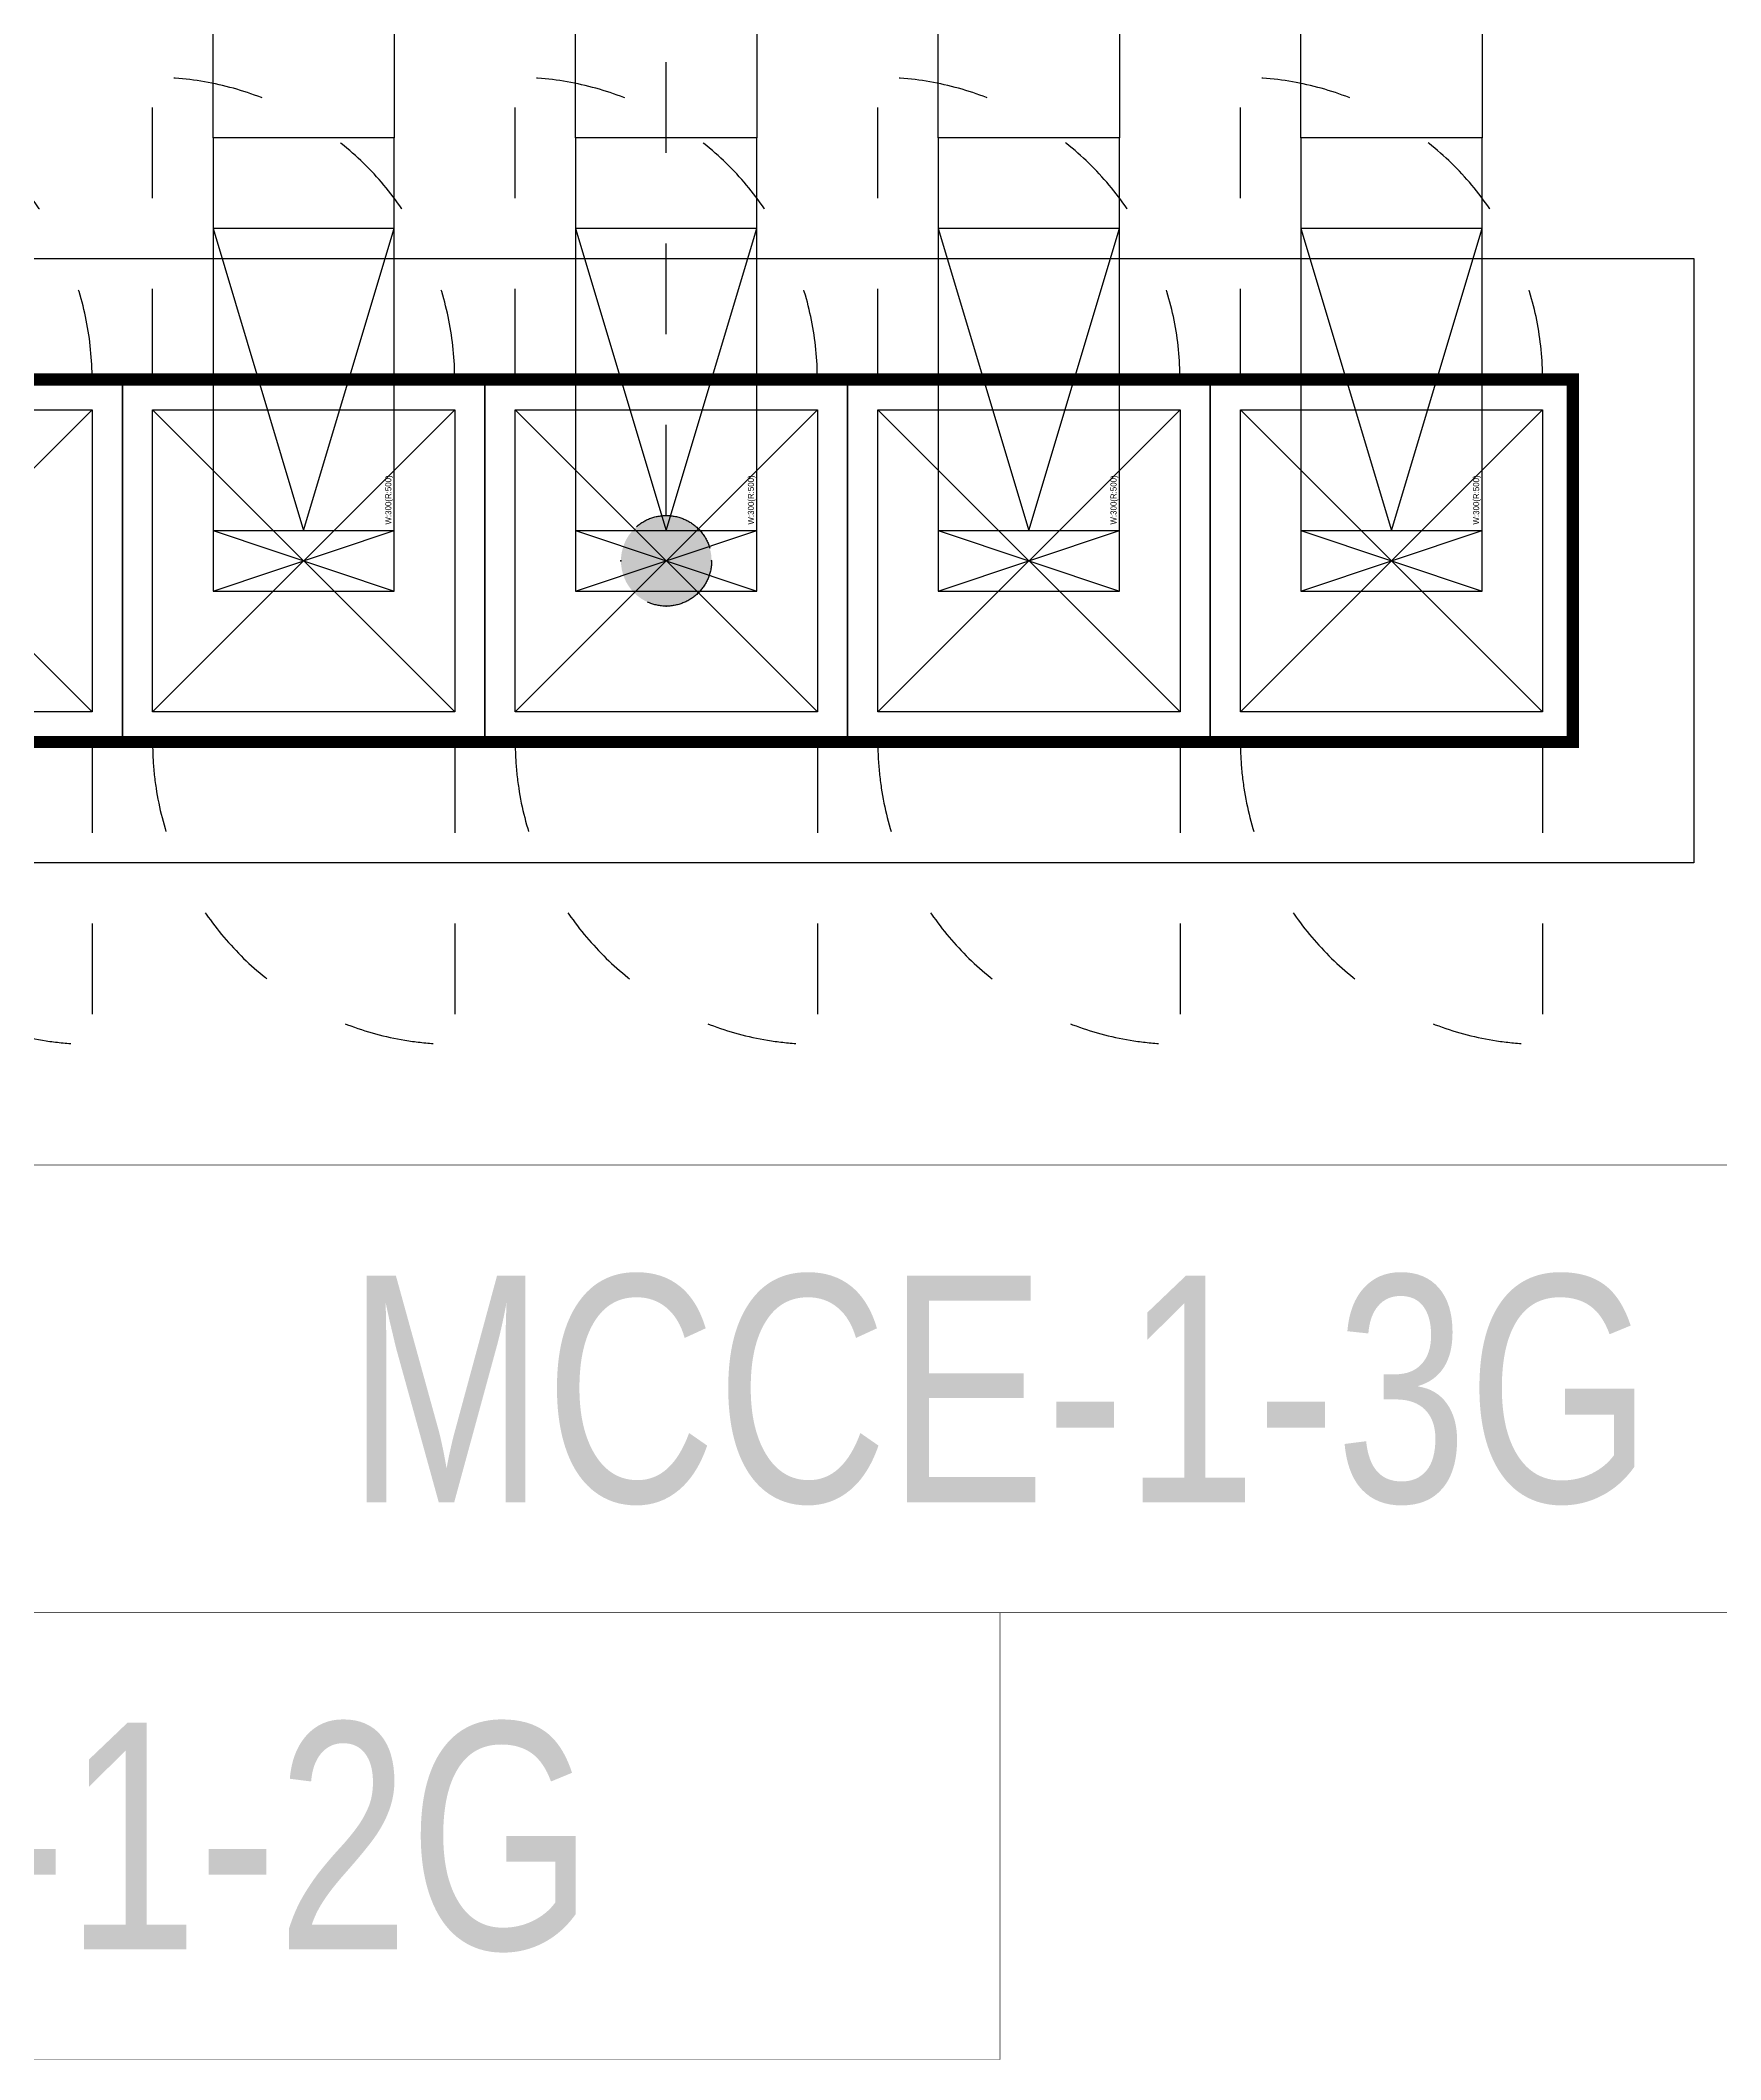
# Model space of a CAD drawing. Header units: millimetres. Extents: x 88028 to 500787, y -530175 to 1035835.
# Drawn here: x 291264 to 294045, y -336430 to -333089 of the extents above; entities that cross this region are included whole.
import ezdxf
from ezdxf.enums import TextEntityAlignment as Align
from ezdxf.xclip import XClip

# ---------------------------------------------------------------- set-up
doc = ezdxf.new("R2010")
doc.units = ezdxf.units.MM
doc.header["$LTSCALE"] = 150
doc.header["$XCLIPFRAME"] = 0
doc.linetypes.add('CONTINOUS', pattern=[0])
doc.linetypes.add('D1', pattern=[3, 1, -1, 1])
for name, color, linetype in [('------01 Motor Control Panel or Center', 4, 'Continuous'), ('-----00 LV_CABLE', 2, 'Continuous'), ('-----26 Electrical Cable Tray', 200, 'Continuous')]:
    doc.layers.add(name, color=color, linetype=linetype)
doc.styles.add('ELEC', font='')
doc.styles.get("Standard").update_dxf_attribs({"font": ''})
doc.styles.get('ELEC').set_extended_font_data('Dotum')
doc.styles.get('Standard').set_extended_font_data('Dotum')

# ---------------------------------------------------------------- blocks, each defined once
blk = doc.blocks.new('*U21')
at = {"color": 0}
for p, q in [((150, 600), (-150, 600)), ((-150, 600), (0, 100)), ((0, 100), (150, 600)), ((-150, 100), (150, 100)), ((-150, 0), (150, 100)), ((-150, 100), (150, 0))]:
    blk.add_line(p, q, dxfattribs=at)
blk.add_lwpolyline([(-150, 750), (-150, 0), (150, 0), (150, 750)], close=True, dxfattribs=at)
blk.add_text('W:300(R:500)', height=10, rotation=90, dxfattribs=at).set_placement((140, 110), align=Align.MIDDLE_LEFT)
blk = doc.blocks.new('A06')
at = {"color": 1}
for p, q in [((-250, 250), (250, -250)), ((250, 250), (-250, -250))]:
    blk.add_line(p, q, dxfattribs=at)
at = {"color": 1, "linetype": 'D1'}
for p, q in [((300, 250), (800, 250)), ((-300, -250), (-800, -250))]:
    blk.add_line(p, q, dxfattribs=at)
blk.add_lwpolyline([(-300, 300), (300, 300), (300, -300), (-300, -300)], close=True)
at = {"color": 1}
blk.add_lwpolyline([(-250, 250), (250, 250), (250, -250), (-250, -250)], close=True, dxfattribs=at)
at = {"color": 1, "linetype": 'D1'}
for centre, start, end in [((-300, -250), 90, 180), ((300, 250), 270, 0)]:
    blk.add_arc(centre, 500, start, end, dxfattribs=at)
blk = doc.blocks.new('11')
at = {"linetype": 'D1'}
h = blk.add_hatch(color=256, dxfattribs=at)
edge = h.paths.add_edge_path()
edge.add_arc((0, 0), 75, 0, 360)
blk.add_circle((0, 0), 75, dxfattribs=at)
for p in [(0, 75), (-75, 0), (75, 0), (0, -75)]:
    blk.add_point(p, dxfattribs=at)
blk = doc.blocks.new('A$C61218776')
at = {"layer": '------01 Motor Control Panel or Center', "const_width": 20, "elevation": 0}
blk.add_lwpolyline([(68750, -73695.1), (63350, -73695.1), (63350, -73095.1), (68750, -73095.1)], close=True, dxfattribs=at)
blk.add_lwpolyline([(68750, -73695.1), (63350, -73695.1), (63350, -73095.1), (68750, -73095.1)], close=True, dxfattribs=at)
at = {"layer": '------01 Motor Control Panel or Center', "linetype": 'CONTINOUS', "elevation": 0}
blk.add_lwpolyline([(67801.6, -75135.1), (67801.6, -75875.1), (64298.4, -75875.1), (64298.4, -75135.1)], close=True, dxfattribs=at)
at = {"layer": '-----00 LV_CABLE', "linetype": 'D1', "elevation": 0}
blk.add_lwpolyline([(67250, -73320.1), (67250, -71595.4, 0.414214), (66950, -71295.4), (66228.8, -71295.4)], format="xyb", dxfattribs=at)
at = {"layer": '-----26 Electrical Cable Tray', "elevation": 0}
for points in [[(66800, -71595.4), (66800, -72695.1), (66500, -72695.1), (66500, -71595.4)], [(67400, -71595.4), (67400, -72695.1), (67100, -72695.1), (67100, -71595.4)], [(68000, -71595.4), (68000, -72695.1), (67700, -72695.1), (67700, -71595.4)], [(68600, -71595.4), (68600, -72695.1), (68300, -72695.1), (68300, -71595.4)]]:
    blk.add_lwpolyline(points, close=True, dxfattribs=at)
at = {"elevation": 0}
blk.add_lwpolyline([(68950, -73895.1), (63150, -73895.1), (63150, -72895.1), (68950, -72895.1)], close=True, dxfattribs=at)
blk.add_lwpolyline([(68950, -73895.1), (63150, -73895.1), (63150, -72895.1), (68950, -72895.1)], close=True, dxfattribs=at)
at = {"layer": '------01 Motor Control Panel or Center', "rotation": 89.99999999999997}
for p in [(66050, -73395.1, 0), (66050, -73395.1, 0), (66650, -73395.1, 0), (66650, -73395.1, 0), (67250, -73395.1, 0), (67250, -73395.1, 0), (67850, -73395.1, 0), (67850, -73395.1, 0), (68450, -73395.1, 0), (68450, -73395.1, 0)]:
    blk.add_blockref('A06', p, dxfattribs=at)
at = {"layer": '-----00 LV_CABLE', "linetype": 'D1'}
blk.add_blockref('11', (67250, -73395.1, 0), dxfattribs=at)
at = {"layer": '-----26 Electrical Cable Tray'}
for p in [(66650, -73445.1, 0), (66650, -73445.1, 0), (67250, -73445.1, 0), (67250, -73445.1, 0), (67850, -73445.1, 0), (67850, -73445.1, 0), (68450, -73445.1, 0), (68450, -73445.1, 0)]:
    blk.add_blockref('*U21', p, dxfattribs=at)
blk.add_wipeout([(64298.4, -75135.1), (67801.6, -75135.1), (67801.6, -75875.1), (64298.4, -75875.1)]).translate(0, 0, 0).dxf.layer = '------01 Motor Control Panel or Center'
at = {"layer": '------01 Motor Control Panel or Center', "linetype": 'CONTINOUS', "elevation": 0}
blk.add_lwpolyline([(69553.1, -74395.1), (69553.1, -75135.1), (66050, -75135.1), (66050, -74395.1)], close=True, dxfattribs=at)
at = {"layer": '------01 Motor Control Panel or Center', "linetype": 'CONTINOUS', "style": 'ELEC', "width": 0.8}
blk.add_text('MCCE-1-2G', height=375, dxfattribs=at).set_placement((66050, -75505.1, 0), align=Align.MIDDLE)
blk.add_wipeout([(66050, -74395.1), (69553.1, -74395.1), (69553.1, -75135.1), (66050, -75135.1)]).translate(0, 0, 0).dxf.layer = '------01 Motor Control Panel or Center'
at = {"layer": '------01 Motor Control Panel or Center', "linetype": 'CONTINOUS', "elevation": 0}
blk.add_lwpolyline([(67801.6, -75135.1), (67801.6, -75875.1), (64298.4, -75875.1), (64298.4, -75135.1)], close=True, dxfattribs=at)
at = {"layer": '------01 Motor Control Panel or Center', "linetype": 'CONTINOUS', "style": 'ELEC', "width": 0.8}
blk.add_text('MCCE-1-3G', height=375, dxfattribs=at).set_placement((67801.6, -74765.1, 0), align=Align.MIDDLE)
blk.add_wipeout([(64298.4, -75135.1), (67801.6, -75135.1), (67801.6, -75875.1), (64298.4, -75875.1)]).translate(0, 0, 0).dxf.layer = '------01 Motor Control Panel or Center'
at = {"layer": '------01 Motor Control Panel or Center', "linetype": 'CONTINOUS', "elevation": 0}
blk.add_lwpolyline([(69553.1, -74395.1), (69553.1, -75135.1), (66050, -75135.1), (66050, -74395.1)], close=True, dxfattribs=at)
at = {"layer": '------01 Motor Control Panel or Center', "linetype": 'CONTINOUS', "style": 'ELEC', "width": 0.8}
blk.add_text('MCCE-1-2G', height=375, dxfattribs=at).set_placement((66050, -75505.1, 0), align=Align.MIDDLE)
blk.add_wipeout([(66050, -74395.1), (69553.1, -74395.1), (69553.1, -75135.1), (66050, -75135.1)]).translate(0, 0, 0).dxf.layer = '------01 Motor Control Panel or Center'
blk.add_text('MCCE-1-3G', height=375, dxfattribs=at).set_placement((67801.6, -74765.1, 0), align=Align.MIDDLE)

msp = doc.modelspace()

# ---------------------------------------------------------------- block references
ref = msp.add_blockref('A$C61218776', (225050, -260555))
XClip(ref).set_block_clipping_path([(31900.0000000001, -88294.983052245), (136900.0000000001, -14294.983052245)])

doc.saveas('drawing.dxf')
